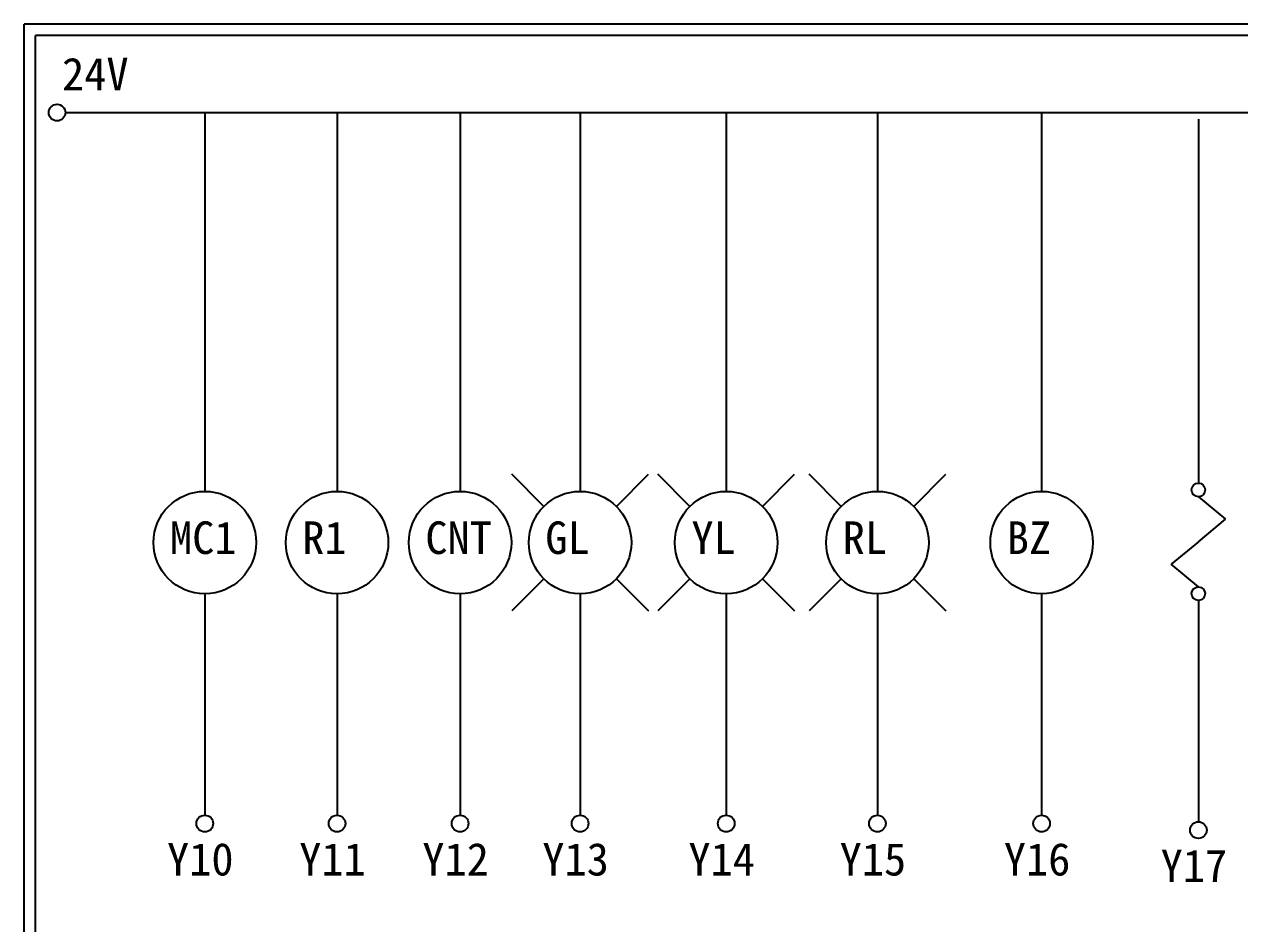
# Model space of a CAD drawing. Extents: x 926 to 1213, y 3 to 207.
# Drawn here: x 925.7 to 1059.9, y 107.6 to 207 of the extents above; entities that cross this region are included whole.
import ezdxf

# ---------------------------------------------------------------- set-up
doc = ezdxf.new("R2010")
doc.units = 0
doc.layers.add('圖框層', color=7, linetype='CONTINUOUS')
doc.layers.add('標尺寸層', color=3, linetype='CONTINUOUS')
doc.styles.add('STSL', font='kaiu.ttf')

msp = doc.modelspace()

# ---------------------------------------------------------------- linework, layer by layer
at = {"layer": '圖框層', "color": 7}
for p, q in [((1212.74, 206.97), (925.74, 206.97)), ((925.74, 3), (925.74, 206.97)), ((1211.49, 205.72), (926.99, 205.72)), ((926.99, 4.25), (926.99, 205.72))]:
    msp.add_line(p, q, dxfattribs=at)
at = {"layer": '標尺寸層', "color": 7}
for p, q in [((930.28, 197.22), (1207.88, 197.22)), ((945.67, 197.22), (945.67, 155.39)), ((960.27, 197.22), (960.27, 155.39)), ((973.86, 197.22), (973.86, 155.39)), ((987.11, 197.22), (987.11, 155.39)), ((1003.24, 197.22), (1003.24, 155.39)), ((1019.94, 197.22), (1019.94, 155.39)), ((1038.07, 197.22), (1038.07, 155.39)), ((1055.38, 196.5), (1055.38, 156.3)), ((983.11, 153.73), (979.57, 157.27)), ((991.12, 153.73), (994.65, 157.27)), ((999.24, 153.73), (995.7, 157.27)), ((1007.25, 153.73), (1010.78, 157.27)), ((1015.94, 153.73), (1012.4, 157.27)), ((1023.95, 153.73), (1027.48, 157.27)), ((1055.38, 154.8), (1058.39, 152.31)), ((1055.38, 149.82), (1058.39, 152.31)), ((1055.38, 149.82), (1052.38, 147.33)), ((1055.38, 144.84), (1052.38, 147.33)), ((983.11, 145.73), (979.57, 142.19)), ((991.12, 145.73), (994.65, 142.19)), ((999.24, 145.73), (995.7, 142.19)), ((1007.25, 145.73), (1010.78, 142.19)), ((1015.94, 145.73), (1012.4, 142.19)), ((1023.95, 145.73), (1027.48, 142.19)), ((945.67, 144.07), (945.67, 119.62)), ((960.27, 144.07), (960.27, 119.62)), ((973.86, 144.07), (973.86, 119.62)), ((987.11, 144.07), (987.11, 119.62)), ((1003.24, 144.07), (1003.24, 119.62)), ((1019.94, 144.07), (1019.94, 119.62)), ((1038.07, 144.07), (1038.07, 119.62)), ((1055.38, 143.34), (1055.38, 118.89))]:
    msp.add_line(p, q, dxfattribs=at)
for centre, radius in [((929.36, 197.22), 0.92), ((1055.38, 155.55), 0.751), ((945.67, 149.73), 5.66), ((960.27, 149.73), 5.66), ((973.86, 149.73), 5.66), ((987.11, 149.73), 5.66), ((1003.24, 149.73), 5.66), ((1019.94, 149.73), 5.66), ((1038.07, 149.73), 5.66), ((1055.38, 144.09), 0.751), ((945.67, 118.7), 0.92), ((960.27, 118.7), 0.92), ((973.86, 118.7), 0.92), ((987.11, 118.7), 0.92), ((1003.24, 118.7), 0.92), ((1019.94, 118.7), 0.92), ((1038.07, 118.7), 0.92), ((1055.38, 117.97), 0.92)]:
    msp.add_circle(centre, radius, dxfattribs=at)

# ---------------------------------------------------------------- texts
at = {"layer": '圖框層', "color": 4, "style": 'STSL'}
for s, p in [('24V', (929.91, 199.68)), ('MC1', (941.83, 148.47)), ('R1', (956.43, 148.47)), ('CNT', (970.02, 148.47)), ('GL', (983.27, 148.47)), ('YL', (999.4, 148.47)), ('RL', (1016.1, 148.47)), ('BZ', (1034.22, 148.47)), ('Y10', (941.5, 112.96)), ('Y11', (956.1, 112.96)), ('Y12', (969.69, 112.96)), ('Y13', (982.94, 112.96)), ('Y14', (999.07, 112.96)), ('Y15', (1015.77, 112.96)), ('Y16', (1033.9, 112.96)), ('Y17', (1051.21, 112.23))]:
    msp.add_text(s, height=3.6, dxfattribs=at).set_placement(p)

doc.saveas('drawing.dxf')
